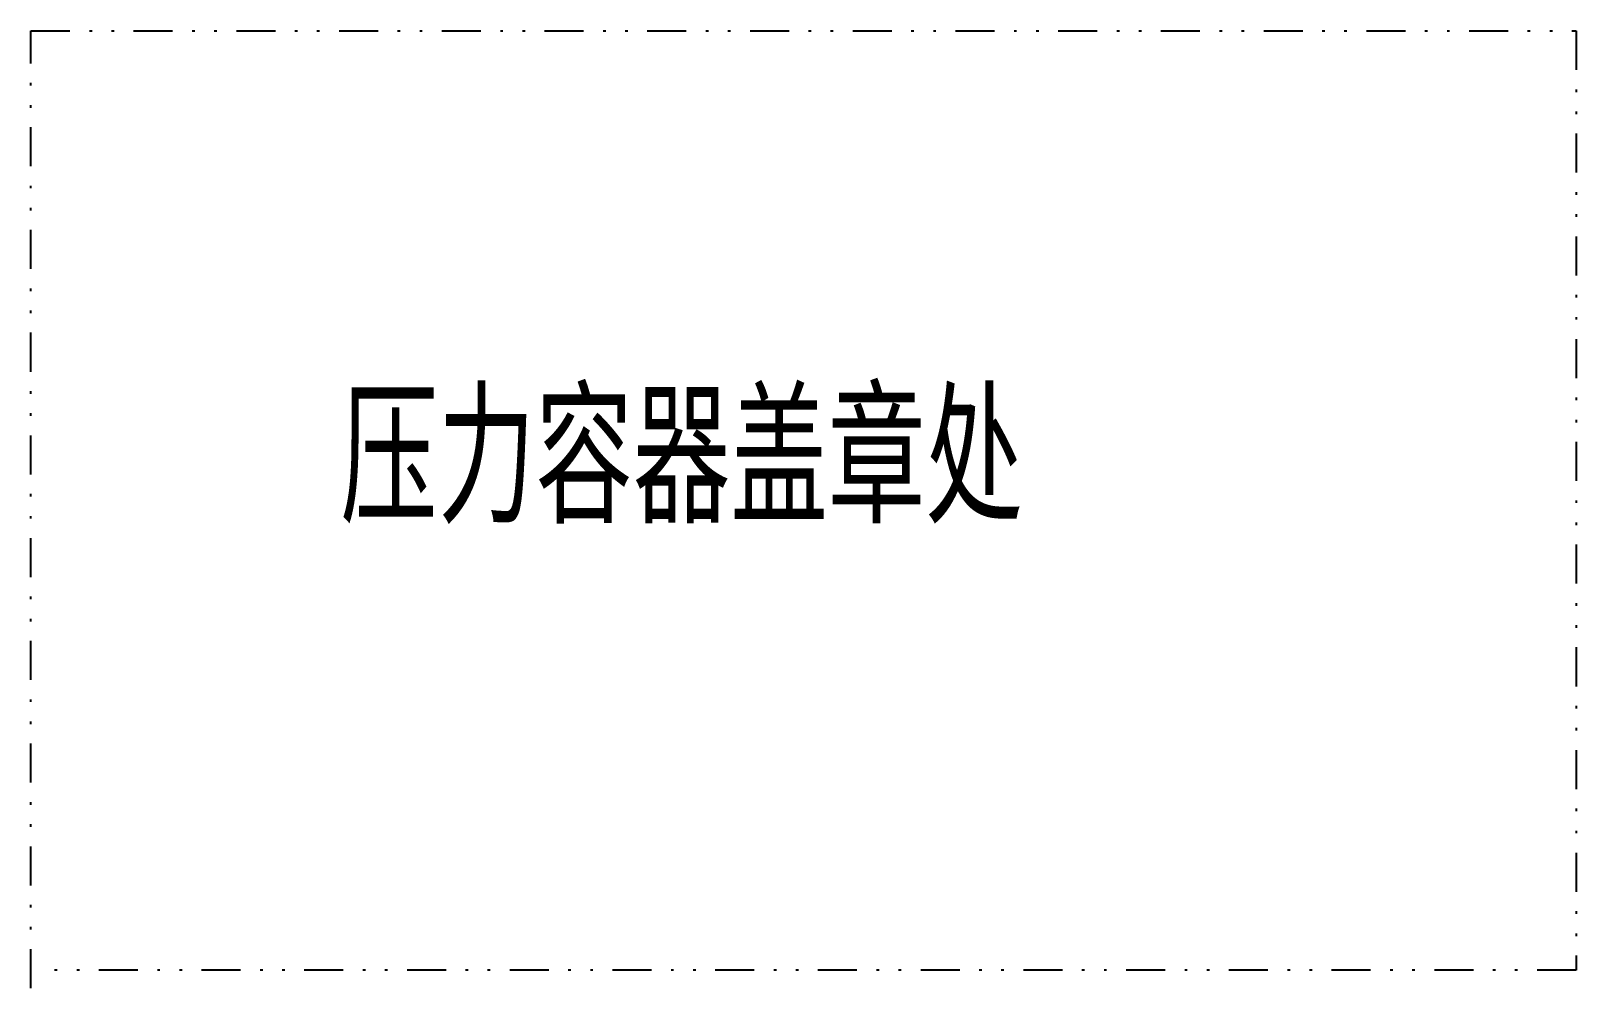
# Model space of a CAD drawing. Extents: x 635 to 1476, y -3 to 591.
# Drawn here: x 1208.2 to 1267.6, y 102 to 138.8 of the extents above; entities that cross this region are included whole.
import ezdxf

# ---------------------------------------------------------------- set-up
doc = ezdxf.new("R2010")
doc.units = 0
doc.header["$LTSCALE"] = 3
doc.header["$MEASUREMENT"] = 0
doc.linetypes.add('DIVIDE', pattern=[1.25, 0.5, -0.25, 0, -0.25, 0, -0.25])
doc.layers.get('0').update_dxf_attribs({"linetype": 'CONTINUOUS'})
doc.layers.add('6', color=6, linetype='DIVIDE')
doc.styles.add('HZTXT', font='romans', dxfattribs={"width": 0.75, "bigfont": 'HZTXT'})

msp = doc.modelspace()

# ---------------------------------------------------------------- linework, layer by layer
at = {"layer": '6'}
for p, q in [((1208.19642, 138.83202), (1267.6087, 138.83202)), ((1208.19642, 102.03037), (1208.19642, 138.83202)), ((1267.6087, 138.83202), (1267.6087, 102.72474)), ((1267.6087, 102.72474), (1208.54386, 102.72474))]:
    msp.add_line(p, q, dxfattribs=at)

# ---------------------------------------------------------------- texts
at = {"style": 'HZTXT', "width": 0.75}
msp.add_text('压力容器盖章处', height=5, dxfattribs=at).set_placement((1220.09213, 119.89413))

doc.saveas('drawing.dxf')
